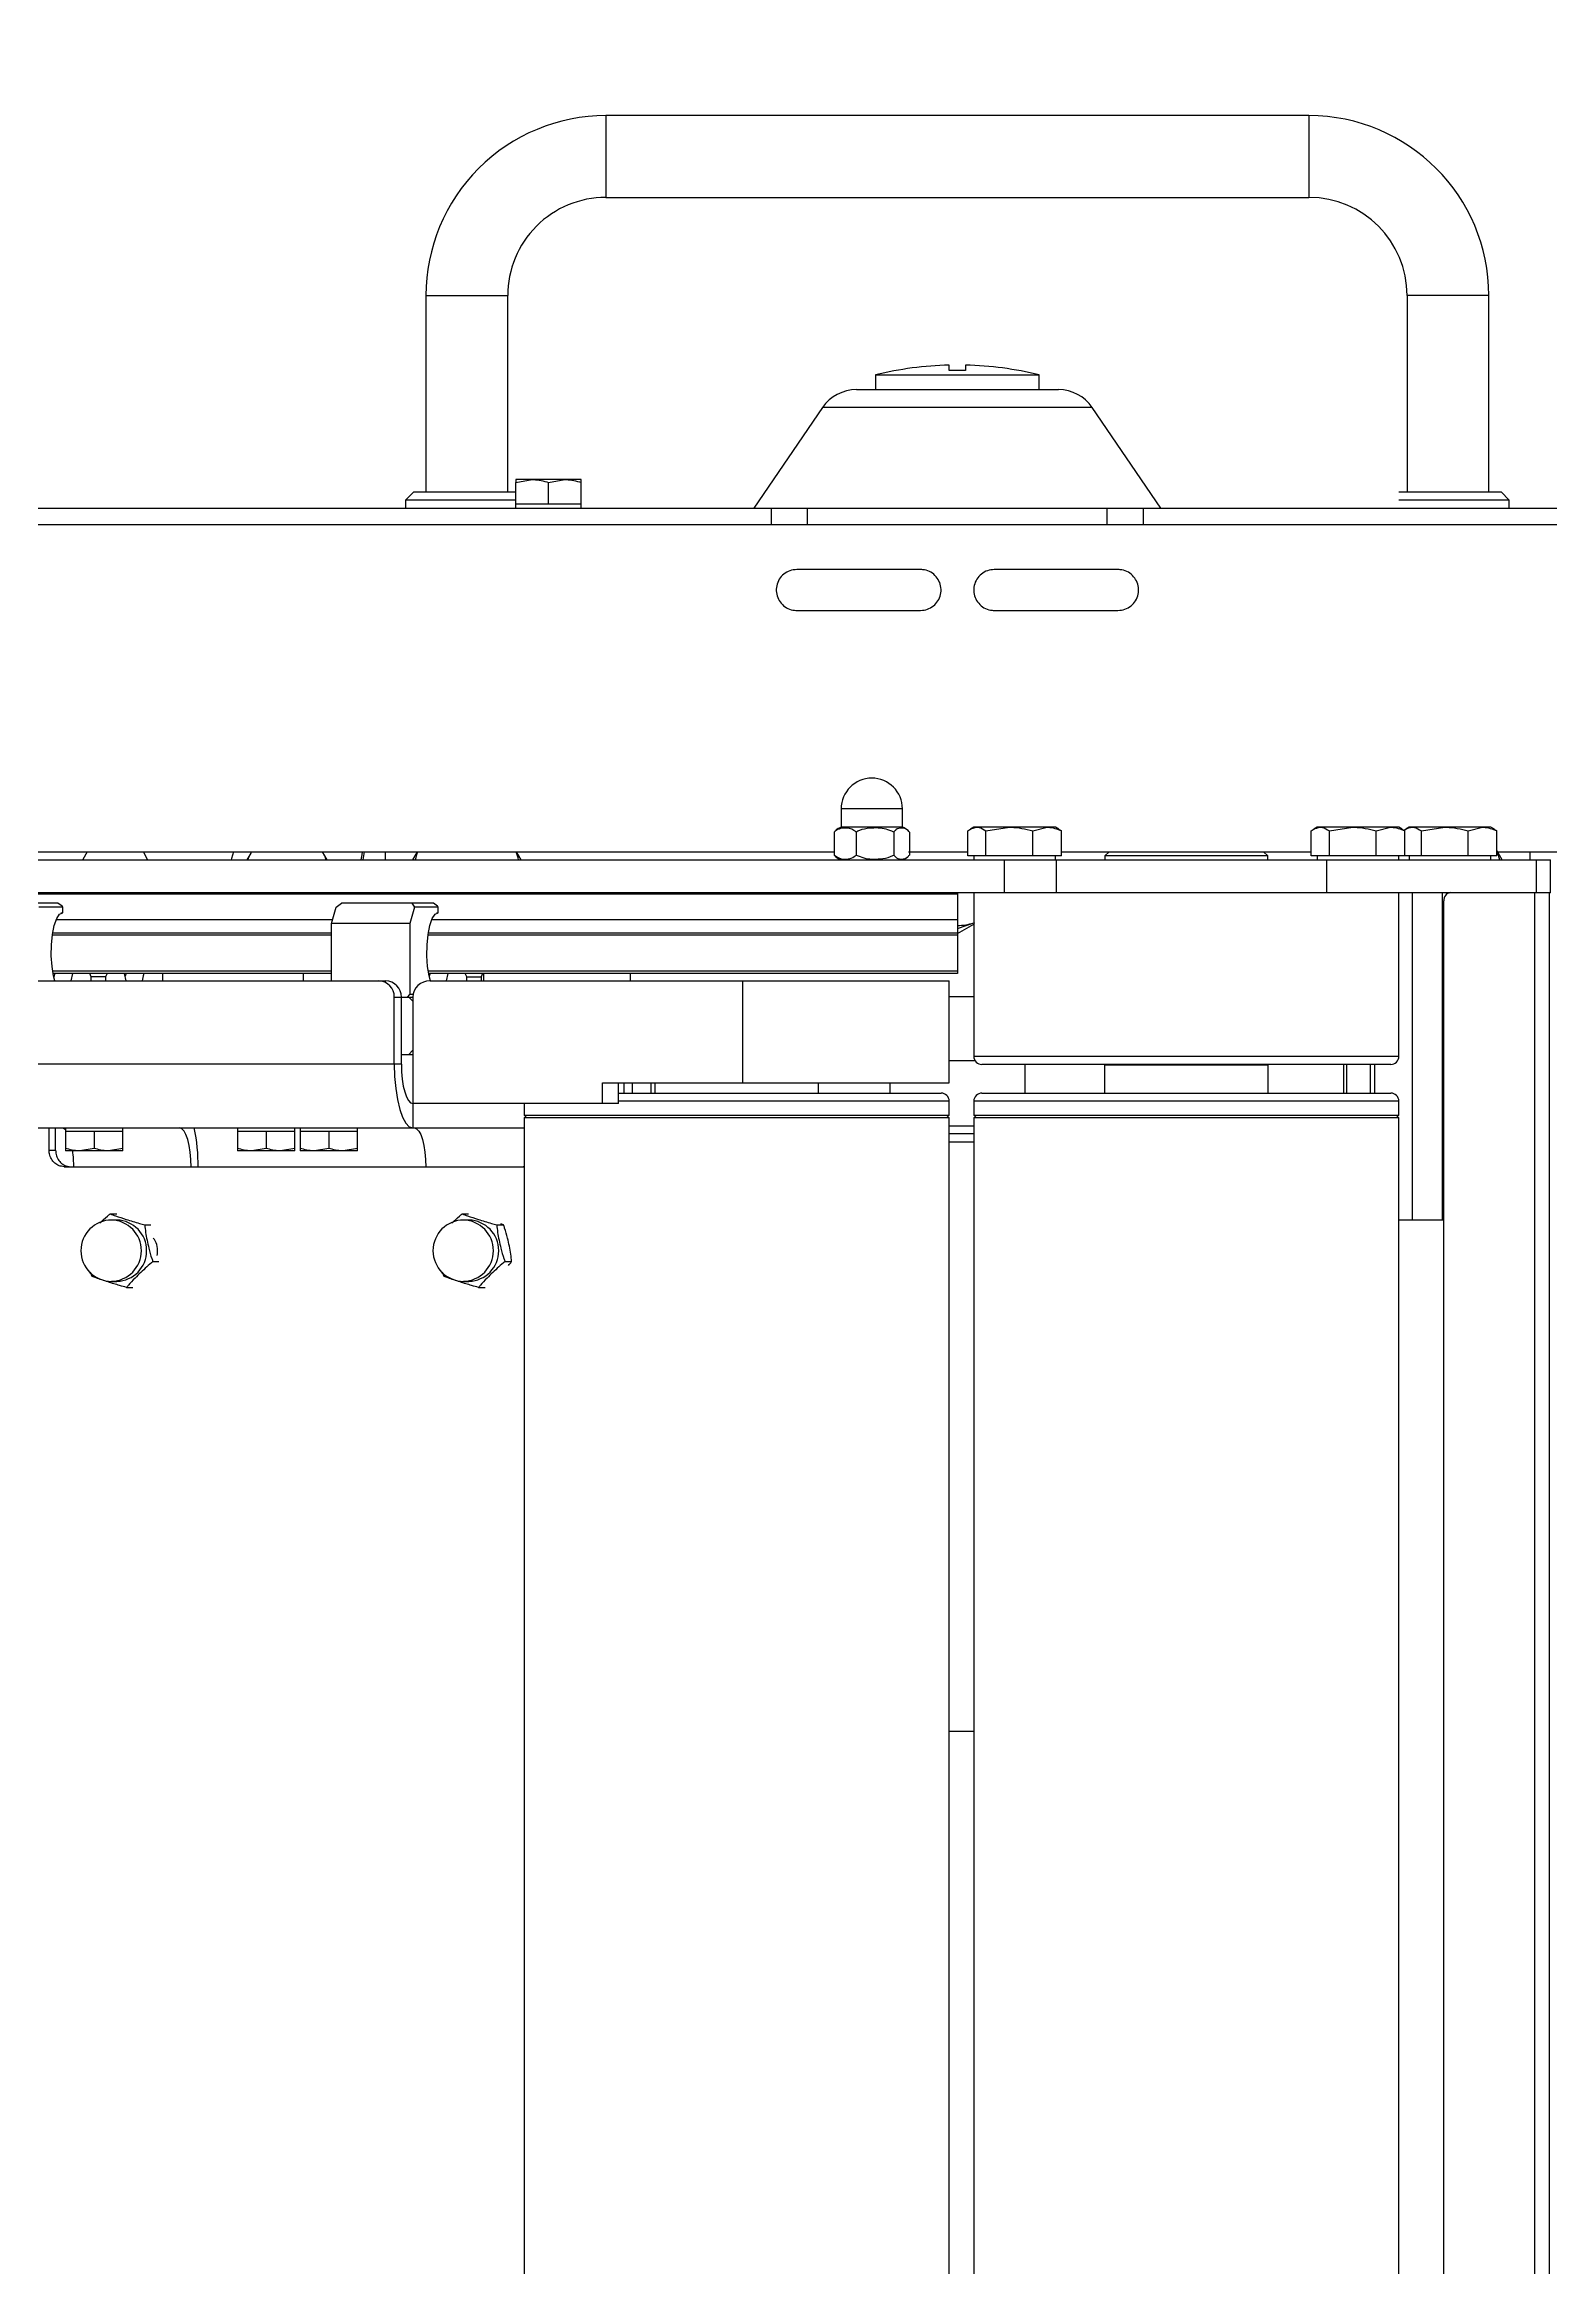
# Model space of a CAD drawing. Header units: inches. Extents: x -955375 to 106222, y -96450 to 64845.
# Drawn here: x 8533.2 to 8717.5, y 27490 to 27761.8 of the extents above; entities that cross this region are included whole.
import ezdxf

# ---------------------------------------------------------------- set-up
doc = ezdxf.new("R2010")
doc.units = ezdxf.units.IN
doc.header["$MEASUREMENT"] = 0
doc.linetypes.add('CONTINUA', pattern=[0])
doc.layers.add('ACHUTECH', color=24, linetype='Continuous', lineweight=18)
doc.layers.add('DIBUJO', color=2, linetype='Continuous')
doc.layers.add('P-EQUIPO NUEVO', color=134, linetype='Continuous')
doc.styles.get("Standard").update_dxf_attribs({"font": 'isocp2.shx'})
doc.dimstyles.new('SUPERPEQUEÑA', dxfattribs={"dimtxt": 0.1, "dimasz": 0.05, "dimexe": 0.1, "dimexo": 0.15, "dimgap": 0.05, "dimtad": 1, "dimzin": 0, "dimdsep": 46, "dimtxsty": 'Standard', "dimblk1": 'CRUZZ', "dimblk2": 'CRUZZ', "dimsah": 1, "dimcen": 0.03, "dimse1": 1, "dimse2": 1, "dimclrd": 109, "dimclre": 4, "dimclrt": 173, "dimadec": 0, "dimazin": 0, "dimtfac": 1, "dimtix": 1, "dimtmove": 1, "dimatfit": 3, "dimldrblk": 'CRUZZ', "dimfxl": 1, "dimtolj": 1, "dimtzin": 0, "dimlwd": -1, "dimarcsym": 0})

# ---------------------------------------------------------------- blocks, each defined once
blk = doc.blocks.new('CRUZ')
at = {"layer": 'DIBUJO', "color": 7, "lineweight": -3}
for p, q in [((-0.22, 0), (0.22, 0)), ((0, 0.22), (0, -0.22))]:
    blk.add_line(p, q, dxfattribs=at)
at = {"layer": 'DIBUJO', "color": 7, "lineweight": -3, "const_width": 0.05}
blk.add_lwpolyline([(-0.03, 0, 1), (0.03, 0, 1)], format="xyb", close=True, dxfattribs=at)
blk = doc.blocks.new('CRUZZ')
at = {"layer": 'DIBUJO', "color": 3, "xscale": 10, "yscale": 10, "zscale": 10}
blk.add_blockref('CRUZ', (0, 0), dxfattribs=at)
blk = doc.blocks.new('*D185')
at = {"layer": 'ACHUTECH', "color": 7, "ltscale": 500, "transparency": 16777216}
blk.add_line((5118.65, 54499.15), (5118.65, 25409.93), dxfattribs=at)
at = {"layer": 'Defpoints', "color": 0, "linetype": 'CONTINUA', "ltscale": 500, "transparency": 16777216}
for p in [(26169.23, 54499.2), (5118.65, 25409.88), (6592.24, 25409.88)]:
    blk.add_point(p, dxfattribs=at)
at = {"layer": 'ACHUTECH', "color": 7, "linetype": 'CONTINUA', "ltscale": 500, "transparency": 16777216, "xscale": 0.05, "yscale": 0.05, "zscale": 0.05}
for p, rotation in [((5118.65, 54499.2), 90), ((5118.65, 25409.88), 270)]:
    blk.add_blockref('CRUZZ', p, dxfattribs=dict(at, rotation=rotation))
at = {"layer": 'ACHUTECH', "color": 7, "linetype": 'CONTINUA', "lineweight": 13, "ltscale": 500, "transparency": 16777216, "insert": (5118.56, 39954.54), "char_height": 0.15, "attachment_point": 5, "rotation": 90}
blk.add_mtext('\\A1;29089.32', dxfattribs=at)
blk = doc.blocks.new('*D201')
at = {"layer": 'ACHUTECH', "color": 7, "ltscale": 500, "transparency": 16777216}
blk.add_line((4340.12, 59153.03), (4340.12, 15437.33), dxfattribs=at)
at = {"layer": 'Defpoints', "color": 0, "linetype": 'CONTINUA', "ltscale": 500, "transparency": 16777216}
for p in [(21639.15, 59153.08), (4340.12, 15437.28), (6285.39, 15437.28)]:
    blk.add_point(p, dxfattribs=at)
at = {"layer": 'ACHUTECH', "color": 7, "linetype": 'CONTINUA', "ltscale": 500, "transparency": 16777216, "xscale": 0.05, "yscale": 0.05, "zscale": 0.05}
for p, rotation in [((4340.12, 59153.08), 90), ((4340.12, 15437.28), 270)]:
    blk.add_blockref('CRUZZ', p, dxfattribs=dict(at, rotation=rotation))
at = {"layer": 'ACHUTECH', "color": 7, "linetype": 'CONTINUA', "lineweight": 13, "ltscale": 500, "transparency": 16777216, "insert": (4340.02, 37295.18), "char_height": 0.15, "attachment_point": 5, "rotation": 90}
blk.add_mtext('\\A1;43715.81', dxfattribs=at)
blk = doc.blocks.new('termoformadora 2')
for p, q in [((140557.75, -8965.36), (140557.75, -9630.36)), ((140559.53, -8965.36), (140559.53, -9630.36)), ((140570.67, -8966.36), (140570.67, -9629.36)), ((140576.17, -8992.86), (140576.17, -9602.86)), ((140628.17, -9602.86), (140628.17, -8992.86)), ((140631.17, -8992.86), (140631.17, -9602.86)), ((140683.17, -9602.86), (140683.17, -8992.86)), ((140631.17, -9527.86), (140628.17, -9527.86)), ((140688.73, -9582.09), (140687.92, -9582.09)), ((140690.56, -9582.84), (140689.91, -9582.84)), ((140692.96, -9583.43), (140693.14, -9583.97)), ((140731.79, -9582.09), (140731.01, -9582.09)), ((140733.62, -9582.84), (140732.96, -9582.84)), ((140736.01, -9583.43), (140736.19, -9583.97)), ((140685.5, -9585.25), (140684.69, -9585.25)), ((140728.56, -9585.25), (140727.86, -9585.25)), ((140576.17, -9590.36), (140570.67, -9590.36)), ((140570.89, -9630.36), (140570.89, -9590.36)), ((140574.53, -9590.36), (140574.53, -9630.36)), ((140686.51, -9589.75), (140685.69, -9589.75)), ((140685.69, -9589.75), (140686.03, -9589.87)), ((140689.91, -9590.34), (140690.56, -9590.34)), ((140690.73, -9591.09), (140689.96, -9591.09)), ((140729.56, -9589.75), (140728.84, -9589.75)), ((140732.96, -9590.34), (140733.62, -9590.34)), ((140733.79, -9591.09), (140732.97, -9591.09)), ((140683.17, -9596.85), (140683.3, -9596.86)), ((140739.43, -9596.86), (140683.17, -9596.86)), ((140695.22, -9597.73), (140695.19, -9596.79)), ((140723.9, -9596.79), (140723.92, -9597.73)), ((140695.3, -9598.63), (140695.22, -9597.73)), ((140695.43, -9599.46), (140695.3, -9598.63)), ((140695.6, -9600.18), (140695.43, -9599.46)), ((140703.56, -9599.1), (140705.31, -9598.79)), ((140703.56, -9598.79), (140710.56, -9598.79)), ((140703.56, -9599.1), (140703.56, -9601.59)), ((140707.06, -9599.1), (140708.81, -9598.79)), ((140707.06, -9601.19), (140707.06, -9599.1)), ((140710.56, -9601.59), (140710.56, -9599.1)), ((140711.22, -9599.1), (140712.97, -9598.79)), ((140711.22, -9598.79), (140718.22, -9598.79)), ((140711.22, -9599.1), (140711.22, -9601.59)), ((140714.72, -9599.1), (140716.47, -9598.79)), ((140714.72, -9601.19), (140714.72, -9599.1)), ((140718.22, -9601.59), (140718.22, -9599.1)), ((140723.92, -9597.73), (140724, -9598.63)), ((140724, -9598.63), (140724.13, -9599.46)), ((140724.13, -9599.46), (140724.3, -9600.18)), ((140732.26, -9599.1), (140734.01, -9598.79)), ((140732.26, -9598.79), (140739.26, -9598.79)), ((140732.26, -9599.1), (140732.26, -9601.59)), ((140735.76, -9599.1), (140737.51, -9598.79)), ((140735.76, -9601.19), (140735.76, -9599.1)), ((140739.26, -9601.59), (140739.26, -9599.1)), ((140740.46, -9598.86), (140740.46, -9601.59)), ((140741.26, -9598.86), (140740.46, -9598.86)), ((140741.26, -9598.86), (140741.26, -9601.59)), ((140628.17, -9599.86), (140631.17, -9599.86)), ((140628.17, -9600.86), (140631.17, -9600.86)), ((140631.17, -9601.86), (140628.17, -9601.86)), ((140754.18, -9601.59), (140683.17, -9601.59)), ((140695.81, -9600.78), (140695.6, -9600.18)), ((140696.05, -9601.22), (140695.81, -9600.78)), ((140696.32, -9601.5), (140696.05, -9601.22)), ((140696.59, -9601.59), (140696.32, -9601.5)), ((140697.22, -9601.74), (140696.78, -9601.59)), ((140696.78, -9617.59), (140696.78, -9601.59)), ((140697.65, -9602.18), (140697.22, -9601.74)), ((140698.04, -9602.9), (140697.65, -9602.18)), ((140710.56, -9601.19), (140703.56, -9601.19)), ((140718.22, -9601.19), (140711.22, -9601.19)), ((140724.3, -9600.18), (140724.52, -9600.78)), ((140724.52, -9600.78), (140724.76, -9601.22)), ((140724.76, -9601.22), (140725.02, -9601.5)), ((140725.02, -9601.5), (140725.29, -9601.59)), ((140739.26, -9601.19), (140732.26, -9601.19)), ((140739.37, -9601.5), (140739.26, -9601.41)), ((140739.64, -9601.59), (140739.37, -9601.5)), ((140576.47, -9602.86), (140576.17, -9603.16)), ((140628.17, -9602.86), (140576.17, -9602.86)), ((140576.17, -9603.16), (140576.17, -9604.86)), ((140628.17, -9603.16), (140576.17, -9603.16)), ((140576.17, -9604.86), (140628.17, -9604.86)), ((140628.17, -9603.16), (140627.87, -9602.86)), ((140628.17, -9604.86), (140628.17, -9603.16)), ((140631.47, -9602.86), (140631.17, -9603.16)), ((140683.17, -9602.86), (140631.17, -9602.86)), ((140631.17, -9603.16), (140631.17, -9604.86)), ((140683.17, -9603.16), (140631.17, -9603.16)), ((140631.17, -9604.86), (140671.62, -9604.86)), ((140671.62, -9604.59), (140671.62, -9607.09)), ((140671.62, -9604.59), (140696.78, -9604.59)), ((140673.57, -9604.59), (140673.57, -9607.09)), ((140683.17, -9603.16), (140682.87, -9602.86)), ((140683.17, -9604.59), (140683.17, -9603.16)), ((140697.05, -9604.68), (140696.78, -9604.59)), ((140697.31, -9604.96), (140697.05, -9604.68)), ((140697.55, -9605.4), (140697.31, -9604.96)), ((140698.38, -9603.87), (140698.04, -9602.9)), ((140698.66, -9605.06), (140698.38, -9603.87)), ((140698.87, -9606.4), (140698.66, -9605.06)), ((140627.17, -9605.86), (140577.17, -9605.86)), ((140579.17, -9609.36), (140579.17, -9605.86)), ((140579.66, -9605.86), (140579.66, -9609.36)), ((140582.59, -9609.36), (140582.59, -9605.86)), ((140582.94, -9609.36), (140582.94, -9605.86)), ((140592.17, -9605.86), (140592.17, -9609.26)), ((140612.17, -9609.26), (140612.17, -9605.86)), ((140621.92, -9609.36), (140621.92, -9605.86)), ((140631.17, -9607.09), (140631.17, -9619.59)), ((140673.57, -9607.09), (140631.17, -9607.09)), ((140671.62, -9605.86), (140632.17, -9605.86)), ((140638.42, -9607.09), (140638.42, -9605.86)), ((140647.17, -9605.86), (140647.17, -9607.09)), ((140656.42, -9607.09), (140656.42, -9619.59)), ((140667.17, -9607.09), (140667.17, -9605.86)), ((140667.67, -9607.09), (140667.67, -9605.86)), ((140669.91, -9605.86), (140669.91, -9607.09)), ((140670.91, -9605.86), (140670.91, -9607.09)), ((140697.77, -9606), (140697.55, -9605.4)), ((140697.94, -9606.72), (140697.77, -9606)), ((140698.07, -9607.55), (140697.94, -9606.72)), ((140698.15, -9608.45), (140698.07, -9607.55)), ((140699, -9607.87), (140698.87, -9606.4)), ((140699.05, -9609.39), (140699, -9607.87)), ((140576.17, -9610.36), (140576.17, -9630.36)), ((140628.17, -9610.36), (140576.17, -9610.36)), ((140577.17, -9609.36), (140627.17, -9609.36)), ((140592.17, -9609.26), (140592.27, -9609.36)), ((140592.17, -9609.26), (140612.17, -9609.26)), ((140612.07, -9609.36), (140612.17, -9609.26)), ((140631.17, -9609.86), (140628.04, -9609.86)), ((140628.17, -9630.36), (140628.17, -9610.36)), ((140698.17, -9610.59), (140696.78, -9610.59)), ((140696.78, -9611.09), (140697.26, -9610.59)), ((140698.17, -9609.39), (140698.15, -9608.45)), ((140698.17, -9609.39), (140698.17, -9617.59)), ((140698.17, -9609.39), (140756.45, -9609.39)), ((140699.05, -9609.39), (140699.05, -9617.59)), ((140631.17, -9617.66), (140628.17, -9617.66)), ((140696.75, -9617.89), (140697.15, -9617.89)), ((140697.26, -9617.59), (140696.78, -9617.09)), ((140699.05, -9617.59), (140696.78, -9617.59)), ((140697.44, -9617.59), (140697.15, -9617.89)), ((140697.15, -9626.59), (140697.15, -9617.89)), ((140630.17, -9620.46), (140694.81, -9620.46)), ((140630.17, -9630.36), (140630.17, -9620.46)), ((140630.17, -9620.76), (140694.89, -9620.76)), ((140694.67, -9619.59), (140631.17, -9619.59)), ((140670.14, -9619.59), (140670.14, -9620.46)), ((140688.14, -9620.46), (140688.14, -9619.59)), ((140688.24, -9620.46), (140688.43, -9620.09)), ((140688.43, -9620.09), (140688.43, -9619.59)), ((140690.17, -9620.09), (140688.43, -9620.09)), ((140690.17, -9619.59), (140690.17, -9620.09)), ((140690.17, -9620.09), (140690.36, -9620.46)), ((140692.49, -9620.46), (140692.7, -9619.59)), ((140694.63, -9619.59), (140694.78, -9620.18)), ((140694.66, -9620.46), (140694.76, -9620.16)), ((140694.78, -9620.18), (140694.97, -9621.35)), ((140694.97, -9621.35), (140695.06, -9622.64)), ((140790.3, -9619.59), (140700.09, -9619.59)), ((140706.72, -9619.59), (140706.72, -9626.59)), ((140706.72, -9620.46), (140740.74, -9620.46)), ((140706.72, -9620.76), (140740.82, -9620.76)), ((140710.17, -9620.46), (140710.17, -9619.59)), ((140727.37, -9619.59), (140727.37, -9620.46)), ((140729.69, -9620.46), (140729.74, -9620.18)), ((140729.74, -9620.18), (140729.9, -9619.59)), ((140731.83, -9619.59), (140732.04, -9620.46)), ((140731.84, -9620.51), (140731.96, -9620.14)), ((140734.16, -9620.46), (140734.35, -9620.09)), ((140734.35, -9620.09), (140734.35, -9619.59)), ((140734.35, -9620.09), (140736.1, -9620.09)), ((140736.1, -9619.59), (140736.1, -9620.09)), ((140736.1, -9620.09), (140736.29, -9620.46)), ((140738.41, -9620.46), (140738.62, -9619.59)), ((140740.55, -9619.59), (140740.71, -9620.18)), ((140740.58, -9620.46), (140740.7, -9620.09)), ((140740.71, -9620.18), (140740.9, -9621.35)), ((140740.9, -9621.35), (140740.99, -9622.64)), ((140695.04, -9623.98), (140694.92, -9625.24)), ((140695.06, -9622.64), (140695.04, -9623.98)), ((140740.97, -9623.98), (140740.84, -9625.24)), ((140740.99, -9622.64), (140740.97, -9623.98)), ((140630.17, -9625.98), (140628.02, -9626.73)), ((140630.17, -9625.36), (140628.17, -9626.51)), ((140630.17, -9625.16), (140694.93, -9625.16)), ((140694.89, -9625.46), (140630.17, -9625.46)), ((140694.7, -9626.34), (140694.4, -9627.19)), ((140694.92, -9625.24), (140694.7, -9626.34)), ((140696.57, -9628.59), (140697.15, -9626.59)), ((140697.15, -9626.59), (140706.72, -9626.59)), ((140706.72, -9626.59), (140706.14, -9628.59)), ((140706.72, -9625.16), (140740.86, -9625.16)), ((140740.81, -9625.46), (140706.72, -9625.46)), ((140740.63, -9626.34), (140740.33, -9627.19)), ((140740.84, -9625.24), (140740.63, -9626.34)), ((140694.45, -9627.08), (140630.17, -9627.08)), ((140694.05, -9627.73), (140693.66, -9627.91)), ((140693.66, -9627.91), (140693.89, -9627.85)), ((140693.66, -9627.91), (140693.66, -9628.59)), ((140693.66, -9628.59), (140696.57, -9628.59)), ((140693.66, -9628.59), (140693.76, -9628.69)), ((140693.76, -9628.69), (140694.26, -9629.09)), ((140694.4, -9627.19), (140694.05, -9627.73)), ((140694.26, -9629.09), (140705.52, -9629.09)), ((140696.9, -9629.09), (140696.57, -9628.59)), ((140706.14, -9628.59), (140705.52, -9629.09)), ((140740.38, -9627.08), (140706.58, -9627.08)), ((140739.97, -9627.73), (140739.59, -9627.91)), ((140739.59, -9627.91), (140739.82, -9627.85)), ((140739.59, -9627.91), (140739.59, -9628.59)), ((140739.59, -9628.59), (140742.5, -9628.59)), ((140739.59, -9628.59), (140739.68, -9628.69)), ((140739.68, -9628.69), (140740.18, -9629.09)), ((140740.33, -9627.19), (140739.97, -9627.73)), ((140740.18, -9629.09), (140751.44, -9629.09)), ((140557.64, -9630.36), (140557.64, -9634.36)), ((140557.64, -9630.36), (140943.67, -9630.36)), ((140559.33, -9630.36), (140559.33, -9634.36)), ((140584.99, -9630.36), (140584.99, -9634.36)), ((140618.1, -9634.36), (140618.1, -9630.36)), ((140624.42, -9630.36), (140624.42, -9634.36)), ((140630.17, -9630.16), (140943.67, -9630.16)), ((140943.67, -9634.36), (140557.64, -9634.36)), ((140560.17, -9635.36), (140560.17, -9634.36)), ((140563.53, -9634.36), (140564.19, -9635.51)), ((140564.19, -9634.86), (140564.19, -9637.92)), ((140564.19, -9634.86), (140586.89, -9634.86)), ((140564.92, -9634.36), (140564.92, -9634.86)), ((140567.71, -9634.86), (140567.71, -9637.92)), ((140573.43, -9634.86), (140573.43, -9637.92)), ((140574.92, -9634.86), (140574.92, -9634.36)), ((140575.44, -9634.86), (140575.44, -9637.92)), ((140576.17, -9634.36), (140576.17, -9634.86)), ((140578.96, -9634.86), (140578.96, -9637.92)), ((140584.68, -9634.86), (140584.68, -9637.92)), ((140586.17, -9634.86), (140586.17, -9634.36)), ((140586.89, -9634.86), (140586.89, -9637.92)), ((140592.22, -9634.36), (140592.22, -9634.86)), ((140592.22, -9634.86), (140592.72, -9635.36)), ((140592.22, -9634.86), (140612.12, -9634.86)), ((140611.62, -9635.36), (140612.12, -9634.86)), ((140612.12, -9634.86), (140612.12, -9634.36)), ((140617.44, -9634.86), (140617.44, -9637.92)), ((140617.44, -9634.86), (140628.89, -9634.86)), ((140618.17, -9634.36), (140618.17, -9634.86)), ((140620.96, -9634.86), (140620.96, -9637.92)), ((140626.68, -9634.86), (140626.68, -9637.92)), ((140628.17, -9634.86), (140628.17, -9634.36)), ((140628.89, -9634.86), (140628.89, -9637.92)), ((140636.04, -9637.76), (140636.04, -9634.96)), ((140637.96, -9637.76), (140637.96, -9634.96)), ((140642.55, -9637.76), (140642.55, -9634.96)), ((140645.03, -9634.75), (140645.24, -9634.96)), ((140645.24, -9637.76), (140645.24, -9634.96)), ((140683.53, -9634.36), (140684.11, -9635.36)), ((140696.23, -9635.36), (140696.81, -9634.36)), ((140700.17, -9635.36), (140700.17, -9634.36)), ((140702.72, -9635.36), (140702.88, -9634.36)), ((140702.99, -9635), (140702.93, -9635.36)), ((140703.08, -9634.36), (140702.99, -9635)), ((140707.26, -9634.36), (140707.84, -9635.36)), ((140707.55, -9634.78), (140707.4, -9634.36)), ((140707.84, -9635.36), (140707.55, -9634.78)), ((140716.79, -9634.78), (140716.5, -9635.36)), ((140716.94, -9634.36), (140716.79, -9634.78)), ((140718.71, -9635.36), (140718.97, -9634.53)), ((140718.97, -9634.53), (140719.01, -9634.36)), ((140729.19, -9634.36), (140729.21, -9634.42)), ((140729.21, -9634.42), (140729.73, -9635.36)), ((140736.61, -9635.36), (140737.13, -9634.42)), ((140737.13, -9634.42), (140737.15, -9634.36)), ((140564.19, -9635.36), (140396.97, -9635.36)), ((140617.44, -9635.36), (140586.89, -9635.36)), ((140636.17, -9635.36), (140628.89, -9635.36)), ((140645.24, -9637.76), (140645.03, -9637.96)), ((140745.35, -9635.36), (140645.24, -9635.36)), ((140564.19, -9637.92), (140564.52, -9638.08)), ((140564.5, -9638.13), (140564.92, -9638.36)), ((140564.92, -9638.36), (140574.92, -9638.36)), ((140567.71, -9637.92), (140565.95, -9638.36)), ((140573.43, -9637.92), (140570.57, -9638.36)), ((140574.92, -9638.36), (140575.33, -9638.13)), ((140575.44, -9637.92), (140575.77, -9638.08)), ((140575.76, -9638.13), (140576.17, -9638.36)), ((140576.17, -9638.36), (140586.17, -9638.36)), ((140578.96, -9637.92), (140577.2, -9638.36)), ((140584.68, -9637.92), (140581.82, -9638.36)), ((140586.17, -9638.36), (140586.58, -9638.13)), ((140617.44, -9637.92), (140617.77, -9638.08)), ((140617.76, -9638.13), (140618.17, -9638.36)), ((140618.17, -9638.36), (140628.17, -9638.36)), ((140620.96, -9637.92), (140619.2, -9638.36)), ((140626.68, -9637.92), (140623.82, -9638.36)), ((140628.17, -9638.36), (140628.58, -9638.13)), ((140636.23, -9637.98), (140636.29, -9638.03)), ((140636.89, -9638.36), (140636.89, -9640.61)), ((140636.89, -9638.36), (140644.39, -9638.36)), ((140644.39, -9640.61), (140644.39, -9638.36)), ((140636.89, -9640.61), (140644.39, -9640.61)), ((140625.67, -9664.86), (140610.53, -9664.86)), ((140649.81, -9664.86), (140634.67, -9664.86)), ((140610.53, -9669.86), (140625.67, -9669.86)), ((140634.67, -9669.86), (140649.81, -9669.86)), ((140904.17, -9675.36), (140356.17, -9675.36)), ((140607.42, -9675.36), (140607.42, -9677.36)), ((140611.84, -9675.36), (140611.84, -9677.36)), ((140648.5, -9675.36), (140648.5, -9677.36)), ((140652.92, -9675.36), (140652.92, -9677.36)), ((140901.4, -9677.36), (140358.94, -9677.36)), ((140562.67, -9677.36), (140562.67, -9678.36)), ((140562.67, -9678.36), (140563.67, -9679.36)), ((140562.67, -9678.36), (140576.17, -9678.36)), ((140605.28, -9677.36), (140613.68, -9689.68)), ((140646.66, -9689.68), (140655.06, -9677.36)), ((140676.17, -9677.36), (140676.17, -9680.51)), ((140676.17, -9677.86), (140684.17, -9677.86)), ((140680.17, -9677.86), (140680.17, -9680.51)), ((140684.17, -9677.36), (140684.17, -9680.51)), ((140684.17, -9678.36), (140697.67, -9678.36)), ((140696.67, -9679.36), (140697.67, -9678.36)), ((140697.67, -9678.36), (140697.67, -9677.36)), ((140576.17, -9679.36), (140563.67, -9679.36)), ((140565.17, -9679.36), (140565.17, -9703.36)), ((140575.17, -9703.36), (140575.17, -9679.36)), ((140676.17, -9680.86), (140684.17, -9680.86)), ((140680.17, -9680.51), (140678.17, -9680.86)), ((140684.17, -9680.51), (140682.17, -9680.86)), ((140696.67, -9679.36), (140684.17, -9679.36)), ((140685.17, -9679.36), (140685.17, -9703.36)), ((140695.17, -9703.36), (140695.17, -9679.36)), ((140613.68, -9689.68), (140646.66, -9689.68)), ((140642.53, -9691.86), (140617.81, -9691.86)), ((140620.17, -9691.86), (140620.17, -9693.66)), ((140640.17, -9693.66), (140640.17, -9691.86)), ((140640.17, -9693.66), (140620.17, -9693.66)), ((140629.17, -9694.85), (140629.17, -9694.18)), ((140631.17, -9694.18), (140631.17, -9694.85)), ((140565.17, -9703.36), (140575.17, -9703.36)), ((140695.17, -9703.36), (140685.17, -9703.36)), ((140673.17, -9715.36), (140587.17, -9715.36)), ((140587.17, -9725.36), (140587.17, -9715.36)), ((140673.17, -9725.36), (140673.17, -9715.36)), ((140587.17, -9725.36), (140673.17, -9725.36))]:
    blk.add_line(p, q)
for centre, radius, start, end in [((140690.02, -9586.59), 3.75, 91.7566, 268.2434), ((140690.68, -9586.59), 3.75, 91.7566, 268.2434), ((140690.56, -9586.59), 3.75, 270, 90), ((140733.08, -9586.59), 3.75, 91.7557, 268.2443), ((140733.73, -9586.59), 3.75, 91.7566, 268.2434), ((140733.62, -9586.59), 3.75, 270, 90), ((140744.85, -9597.03), 21.82, 179.3704, 192.0606), ((140753.27, -9596.84), 15.02, 179.8075, 187.4569), ((140577.17, -9604.86), 1, 180, 270), ((140627.17, -9604.86), 1, 270, 0), ((140632.17, -9604.86), 1, 180, 270), ((140577.17, -9610.36), 1, 90, 180), ((140627.17, -9610.36), 1, 0, 90), ((140700.13, -9617.63), 1.96, 178.7624, 268.7065), ((140701, -9617.63), 1.96, 178.7624, 268.7065), ((140630.17, -9632.86), 6.5, 90, 107.9202), ((140569.77, -9629.47), 0.903, 279.1606, 6.8846), ((140570.17, -9632.86), 6.5, 193.3424, 203.1458), ((140637.55, -9636.25), 2, 109.3239, 131.1013), ((140643.73, -9636.25), 2, 48.9829, 70.6761), ((140690.17, -9632.86), 6.5, 193.3424, 202.6199), ((140690.17, -9632.86), 6.5, 337.3801, 346.6576), ((140637.55, -9636.48), 2, 236.7676, 250.6761), ((140643.73, -9636.48), 2, 289.3239, 311.3542), ((140640.64, -9640.61), 3.75, 180, 0), ((140617.81, -9686.86), 5, 214.2869, 270), ((140642.53, -9686.86), 5, 270, 325.7131), ((140630.17, -9652.6), 42.27, 256.3145, 268.6443), ((140630.17, -9652.6), 41.6, 268.6224, 271.3776), ((140630.17, -9652.6), 42.27, 271.3557, 283.6855), ((140587.17, -9703.36), 22, 180, 270), ((140587.17, -9703.36), 12, 180, 270), ((140673.17, -9703.36), 12, 270, 0), ((140673.17, -9703.36), 22, 270, 0)]:
    blk.add_arc(centre, radius, start, end)
blk.add_ellipse((140694.67, -9617.59), major_axis=(2.11, 0), ratio=0.94838, start_param=4.712389, end_param=6.283185)
for points, knots in [([(140685.5, -9585.25), (140685.76, -9585.03), (140686.53, -9584.4), (140687.55, -9583.39), (140688.37, -9582.54), (140688.66, -9582.18), (140688.73, -9582.09)], [0, 0, 0, 0, 0.213302, 0.631731, 0.906994, 1, 1, 1, 1]), ([(140688.73, -9582.09), (140689.02, -9582.17), (140689.78, -9582.38), (140691.06, -9582.78), (140692.24, -9583.17), (140692.8, -9583.37), (140692.96, -9583.43)], [0, 0, 0, 0, 0.186434, 0.500097, 0.855935, 1, 1, 1, 1]), ([(140728.56, -9585.25), (140728.82, -9585.03), (140729.58, -9584.4), (140730.61, -9583.39), (140731.43, -9582.54), (140731.71, -9582.18), (140731.79, -9582.09)], [0, 0, 0, 0, 0.213304, 0.631736, 0.907002, 1, 1, 1, 1]), ([(140731.79, -9582.09), (140732.07, -9582.17), (140732.83, -9582.38), (140734.11, -9582.78), (140735.3, -9583.17), (140735.85, -9583.37), (140736.01, -9583.43)], [0, 0, 0, 0, 0.186444, 0.500105, 0.855929, 1, 1, 1, 1]), ([(140685.09, -9584.78), (140685.03, -9584.85), (140684.87, -9585.01), (140684.76, -9585.16), (140684.69, -9585.25)], [0, 0, 0, 0, 0.39783, 1, 1, 1, 1]), ([(140684.69, -9585.25), (140684.72, -9585.55), (140684.8, -9586.45), (140685.13, -9587.89), (140685.45, -9589.11), (140685.64, -9589.62), (140685.69, -9589.75)], [0, 0, 0, 0, 0.213299, 0.631733, 0.907003, 1, 1, 1, 1]), ([(140686.51, -9589.75), (140686.48, -9589.44), (140686.39, -9588.54), (140686.07, -9587.1), (140685.74, -9585.88), (140685.55, -9585.37), (140685.5, -9585.25)], [0, 0, 0, 0, 0.213298, 0.631732, 0.906999, 1, 1, 1, 1]), ([(140728.03, -9585.99), (140728.01, -9586.28), (140727.95, -9586.89), (140728.16, -9587.65), (140728.43, -9588.01), (140728.52, -9588.12)], [0, 0, 0, 0, 0.391538, 0.81357, 1, 1, 1, 1]), ([(140729.56, -9589.75), (140729.53, -9589.44), (140729.45, -9588.54), (140729.12, -9587.1), (140728.8, -9585.88), (140728.61, -9585.37), (140728.56, -9585.25)], [0, 0, 0, 0, 0.213298, 0.631732, 0.907003, 1, 1, 1, 1]), ([(140690.73, -9591.09), (140690.52, -9591.01), (140689.95, -9590.8), (140688.71, -9590.4), (140687.48, -9590.01), (140686.72, -9589.81), (140686.51, -9589.75)], [0, 0, 0, 0, 0.186445, 0.500102, 0.855936, 1, 1, 1, 1]), ([(140692, -9589.98), (140691.69, -9590.26), (140691.27, -9590.65), (140690.85, -9591), (140690.73, -9591.09)], [0, 0, 0, 0, 0.739857, 1, 1, 1, 1]), ([(140733.79, -9591.09), (140733.58, -9591.01), (140733.01, -9590.8), (140731.77, -9590.4), (140730.54, -9590.01), (140729.78, -9589.81), (140729.56, -9589.75)], [0, 0, 0, 0, 0.186433, 0.500102, 0.855936, 1, 1, 1, 1]), ([(140735.06, -9589.98), (140734.75, -9590.26), (140734.33, -9590.65), (140733.9, -9591), (140733.79, -9591.09)], [0, 0, 0, 0, 0.739866, 1, 1, 1, 1]), ([(140740.46, -9598.86), (140740.44, -9598.64), (140740.4, -9598.19), (140740.09, -9597.59), (140739.62, -9597.14), (140739.1, -9596.9), (140738.76, -9596.87), (140738.63, -9596.86)], [0, 0, 0, 0, 0.2147, 0.429394, 0.64408, 0.858763, 1, 1, 1, 1]), ([(140739.43, -9596.86), (140739.64, -9596.89), (140740.05, -9596.93), (140740.6, -9597.28), (140741.01, -9597.78), (140741.23, -9598.35), (140741.26, -9598.72), (140741.26, -9598.86)], [0, 0, 0, 0, 0.214695, 0.429384, 0.644071, 0.858762, 1, 1, 1, 1]), ([(140703.56, -9598.79), (140703.56, -9598.79), (140703.56, -9598.81), (140703.56, -9598.97), (140703.56, -9599.1)], [0, 0, 0, 0, 0.221868, 1, 1, 1, 1]), ([(140705.31, -9598.79), (140705.35, -9598.79), (140705.94, -9598.79), (140706.52, -9598.95), (140707.06, -9599.1)], [0, 0, 0, 0, 0.070168, 1, 1, 1, 1]), ([(140708.81, -9598.79), (140708.85, -9598.79), (140709.44, -9598.79), (140710.02, -9598.95), (140710.56, -9599.1)], [0, 0, 0, 0, 0.070168, 1, 1, 1, 1]), ([(140710.56, -9599.1), (140710.56, -9598.97), (140710.56, -9598.81), (140710.56, -9598.79), (140710.56, -9598.79)], [0, 0, 0, 0, 0.778132, 1, 1, 1, 1]), ([(140711.22, -9598.79), (140711.22, -9598.79), (140711.22, -9598.81), (140711.22, -9598.97), (140711.22, -9599.1)], [0, 0, 0, 0, 0.221872, 1, 1, 1, 1]), ([(140712.97, -9598.79), (140713.01, -9598.79), (140713.6, -9598.79), (140714.18, -9598.95), (140714.72, -9599.1)], [0, 0, 0, 0, 0.070168, 1, 1, 1, 1]), ([(140716.47, -9598.79), (140716.51, -9598.79), (140717.1, -9598.79), (140717.68, -9598.95), (140718.22, -9599.1)], [0, 0, 0, 0, 0.070168, 1, 1, 1, 1]), ([(140718.22, -9599.1), (140718.22, -9598.97), (140718.22, -9598.81), (140718.22, -9598.79), (140718.22, -9598.79)], [0, 0, 0, 0, 0.778128, 1, 1, 1, 1]), ([(140732.26, -9598.79), (140732.26, -9598.79), (140732.26, -9598.81), (140732.26, -9598.97), (140732.26, -9599.1)], [0, 0, 0, 0, 0.221869, 1, 1, 1, 1]), ([(140734.01, -9598.79), (140734.05, -9598.79), (140734.64, -9598.79), (140735.22, -9598.95), (140735.76, -9599.1)], [0, 0, 0, 0, 0.070193, 1, 1, 1, 1]), ([(140737.51, -9598.79), (140737.55, -9598.79), (140738.14, -9598.79), (140738.72, -9598.95), (140739.26, -9599.1)], [0, 0, 0, 0, 0.070168, 1, 1, 1, 1]), ([(140739.26, -9599.1), (140739.26, -9598.97), (140739.26, -9598.81), (140739.26, -9598.79), (140739.26, -9598.79)], [0, 0, 0, 0, 0.778131, 1, 1, 1, 1]), ([(140637.96, -9634.96), (140637.84, -9634.84), (140637.54, -9634.51), (140636.97, -9634.44), (140636.43, -9634.52), (140636.13, -9634.87), (140636.04, -9634.96)], [0, 0, 0, 0, 0.186439, 0.500102, 0.855934, 1, 1, 1, 1]), ([(140642.55, -9634.96), (140642.24, -9634.83), (140641.32, -9634.43), (140639.85, -9634.44), (140638.6, -9634.63), (140638.09, -9634.9), (140637.96, -9634.96)], [0, 0, 0, 0, 0.213305, 0.631731, 0.907004, 1, 1, 1, 1]), ([(140645.24, -9634.96), (140645.05, -9634.83), (140644.52, -9634.43), (140643.66, -9634.44), (140642.93, -9634.63), (140642.63, -9634.9), (140642.55, -9634.96)], [0, 0, 0, 0, 0.213303, 0.631734, 0.906998, 1, 1, 1, 1]), ([(140716.5, -9635.36), (140716.53, -9635.31), (140716.73, -9634.97), (140716.92, -9634.64), (140717.08, -9634.36)], [0, 0, 0, 0, 0.175767, 1, 1, 1, 1]), ([(140636.04, -9637.76), (140636.15, -9637.89), (140636.46, -9638.22), (140637.03, -9638.29), (140637.57, -9638.21), (140637.87, -9637.86), (140637.96, -9637.76)], [0, 0, 0, 0, 0.186439, 0.500097, 0.855934, 1, 1, 1, 1]), ([(140637.96, -9637.76), (140638.27, -9637.9), (140639.19, -9638.3), (140640.66, -9638.29), (140641.9, -9638.1), (140642.42, -9637.83), (140642.55, -9637.76)], [0, 0, 0, 0, 0.213305, 0.631732, 0.906993, 1, 1, 1, 1]), ([(140642.55, -9637.76), (140642.73, -9637.9), (140643.27, -9638.3), (140644.13, -9638.29), (140644.86, -9638.1), (140645.16, -9637.83), (140645.24, -9637.76)], [0, 0, 0, 0, 0.213303, 0.631727, 0.906998, 1, 1, 1, 1]), ([(140565.95, -9638.36), (140565.91, -9638.36), (140565.31, -9638.36), (140564.73, -9638.13), (140564.19, -9637.92)], [0, 0, 0, 0, 0.070198, 1, 1, 1, 1]), ([(140570.57, -9638.36), (140570.5, -9638.36), (140569.53, -9638.36), (140568.59, -9638.13), (140567.71, -9637.92)], [0, 0, 0, 0, 0.070201, 1, 1, 1, 1]), ([(140574.54, -9638.36), (140574.45, -9638.36), (140574.07, -9638.34), (140573.71, -9638.1), (140573.43, -9637.92)], [0, 0, 0, 0, 0.231849, 1, 1, 1, 1]), ([(140575.56, -9637.98), (140575.51, -9638.01), (140575.18, -9638.25), (140574.83, -9638.31), (140574.54, -9638.36)], [0, 0, 0, 0, 0.14633, 1, 1, 1, 1]), ([(140577.2, -9638.36), (140577.16, -9638.36), (140576.57, -9638.36), (140575.99, -9638.13), (140575.44, -9637.92)], [0, 0, 0, 0, 0.070204, 1, 1, 1, 1]), ([(140581.82, -9638.36), (140581.75, -9638.36), (140580.79, -9638.36), (140579.84, -9638.13), (140578.96, -9637.92)], [0, 0, 0, 0, 0.070202, 1, 1, 1, 1]), ([(140585.79, -9638.36), (140585.7, -9638.36), (140585.33, -9638.34), (140584.96, -9638.1), (140584.68, -9637.92)], [0, 0, 0, 0, 0.231852, 1, 1, 1, 1]), ([(140586.89, -9637.92), (140586.82, -9637.97), (140586.46, -9638.24), (140586.08, -9638.31), (140585.79, -9638.36)], [0, 0, 0, 0, 0.211002, 1, 1, 1, 1]), ([(140619.2, -9638.36), (140619.16, -9638.36), (140618.57, -9638.36), (140617.99, -9638.13), (140617.44, -9637.92)], [0, 0, 0, 0, 0.070198, 1, 1, 1, 1]), ([(140623.82, -9638.36), (140623.75, -9638.36), (140622.79, -9638.36), (140621.84, -9638.13), (140620.96, -9637.92)], [0, 0, 0, 0, 0.070202, 1, 1, 1, 1]), ([(140627.79, -9638.36), (140627.7, -9638.36), (140627.33, -9638.34), (140626.96, -9638.1), (140626.68, -9637.92)], [0, 0, 0, 0, 0.231852, 1, 1, 1, 1]), ([(140628.89, -9637.92), (140628.82, -9637.97), (140628.46, -9638.24), (140628.08, -9638.31), (140627.79, -9638.36)], [0, 0, 0, 0, 0.211002, 1, 1, 1, 1]), ([(140610.53, -9664.86), (140610.24, -9664.89), (140609.67, -9664.95), (140608.91, -9665.39), (140608.34, -9666.03), (140608.02, -9666.83), (140607.98, -9667.68), (140608.23, -9668.49), (140608.73, -9669.18), (140609.43, -9669.67), (140610.07, -9669.85), (140610.44, -9669.86), (140610.53, -9669.86)], [0, 0, 0, 0, 0.108857, 0.217733, 0.325892, 0.433078, 0.539369, 0.645181, 0.750985, 0.857949, 0.965967, 1, 1, 1, 1]), ([(140625.67, -9669.86), (140625.95, -9669.84), (140626.51, -9669.78), (140627.26, -9669.35), (140627.83, -9668.72), (140628.15, -9667.92), (140628.2, -9667.07), (140627.96, -9666.25), (140627.46, -9665.55), (140626.76, -9665.06), (140626.12, -9664.88), (140625.76, -9664.87), (140625.67, -9664.86)], [0, 0, 0, 0, 0.107422, 0.214851, 0.322073, 0.42944, 0.536879, 0.644281, 0.751477, 0.858956, 0.966402, 1, 1, 1, 1]), ([(140634.67, -9664.86), (140634.39, -9664.89), (140633.83, -9664.95), (140633.08, -9665.38), (140632.51, -9666.01), (140632.18, -9666.81), (140632.14, -9667.66), (140632.38, -9668.48), (140632.88, -9669.18), (140633.58, -9669.67), (140634.21, -9669.85), (140634.58, -9669.86), (140634.67, -9669.86)], [0, 0, 0, 0, 0.107419, 0.214844, 0.322071, 0.429438, 0.536878, 0.644279, 0.751484, 0.85896, 0.966405, 1, 1, 1, 1]), ([(140649.81, -9669.86), (140650.1, -9669.84), (140650.67, -9669.78), (140651.43, -9669.34), (140652, -9668.7), (140652.32, -9667.9), (140652.36, -9667.05), (140652.11, -9666.24), (140651.61, -9665.55), (140650.91, -9665.06), (140650.27, -9664.88), (140649.9, -9664.87), (140649.81, -9664.86)], [0, 0, 0, 0, 0.108858, 0.217734, 0.325891, 0.433078, 0.539368, 0.645178, 0.750979, 0.857944, 0.96596, 1, 1, 1, 1]), ([(140678.17, -9680.86), (140678.12, -9680.86), (140677.45, -9680.86), (140676.78, -9680.68), (140676.17, -9680.51)], [0, 0, 0, 0, 0.070167, 1, 1, 1, 1]), ([(140676.17, -9680.51), (140676.17, -9680.66), (140676.17, -9680.85), (140676.17, -9680.86), (140676.17, -9680.86)], [0, 0, 0, 0, 0.778956, 1, 1, 1, 1]), ([(140682.17, -9680.86), (140682.12, -9680.86), (140681.45, -9680.86), (140680.78, -9680.68), (140680.17, -9680.51)], [0, 0, 0, 0, 0.070173, 1, 1, 1, 1]), ([(140684.17, -9680.86), (140684.17, -9680.86), (140684.17, -9680.85), (140684.17, -9680.66), (140684.17, -9680.51)], [0, 0, 0, 0, 0.221044, 1, 1, 1, 1])]:
    blk.add_open_spline(points, degree=3, knots=knots)

msp = doc.modelspace()

# ---------------------------------------------------------------- block references
at = {"layer": 'P-EQUIPO NUEVO', "lineweight": 0, "rotation": 180}
msp.add_blockref('termoformadora 2', (149275.079, 18027.72), dxfattribs=at)

# ---------------------------------------------------------------- dimensions: what is measured, and where the dimension line sits
at = {"layer": 'ACHUTECH', "color": 7, "linetype": 'CONTINUA', "lineweight": 13, "ltscale": 500}
for base, p1, p2, picture, middle in [((4340.116, 15437.278), (21639.15, 59153.085), (6285.39, 15437.278), '*D201', (4340.021, 37295.181)), ((5118.653, 25409.883), (26169.229, 54499.203), (6592.24, 25409.883), '*D185', (5118.558, 39954.543))]:
    dim = msp.add_linear_dim(base=base, p1=p1, p2=p2, angle=90, dimstyle='SUPERPEQUEÑA', override={"dimtxt": 0.15, "dimgap": 0.02, "dimclrd": 7, "dimclrt": 7, "dimfxl": 0.2}, dxfattribs=at)
    dim.commit()
    dim.dimension.update_dxf_attribs({"geometry": picture, "text_midpoint": middle})

doc.saveas('drawing.dxf')
